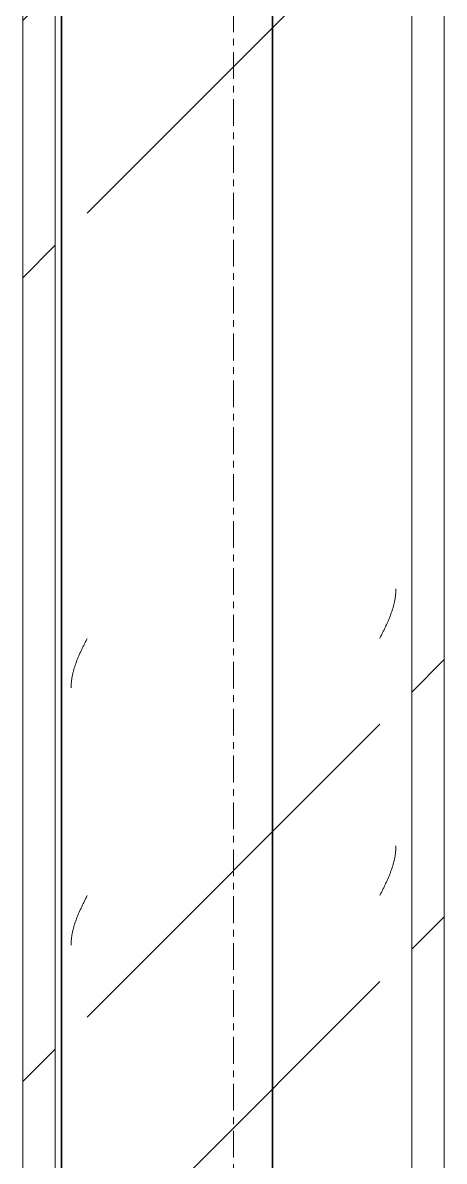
# Model space of a CAD drawing. Header units: centimetres. Extents: x -7221 to 15977, y -285 to 1507.
# Drawn here: x -6460.4 to -6440.4, y 274.6 to 328.5 of the extents above; entities that cross this region are included whole.
import ezdxf

# ---------------------------------------------------------------- set-up
doc = ezdxf.new("R2010")
doc.units = ezdxf.units.CM
doc.linetypes.add('Grid Line', pattern=[2.2225, 1.27, -0.3175, 0.3175, -0.3175])
for name, color, linetype, lineweight in [('I-WALL', 7, 'Continuous', 9), ('S-COLS', 7, 'Continuous', 9), ('S-GRID', 7, 'Continuous', 9)]:
    doc.layers.add(name, color=color, linetype=linetype, lineweight=lineweight)
pattern_1 = [(45, (0, 0), (-25.14472, 25.14472), []), (45, (0, 38.1), (-25.14472, 25.14472), [])]

# ---------------------------------------------------------------- blocks, each defined once
blk = doc.blocks.new('PQ_RVR_ARQ-01_ZZ_ZZ_MO_T_A_rvt-1-Elevación Eje 10')
at = {"layer": 'I-WALL', "color": 254, "lineweight": 35, "true_color": 0xcccccc}
for p, q in [((-6458.598, 398.96), (-6458.598, 94)), ((-6448.598, 94), (-6448.598, 398.96))]:
    blk.add_line(p, q, dxfattribs=at)
blk = doc.blocks.new('FP_3-Elevación Eje 10')
at = {"layer": 'S-COLS', "color": 9, "true_color": 0xc0c0c0}
for p, q in [((-6442.738, 301.625), (-6442.737, 301.662)), ((-6442.737, 301.662), (-6442.736, 301.7)), ((-6442.81, 301.066), (-6442.802, 301.103)), ((-6442.802, 301.103), (-6442.795, 301.14)), ((-6442.795, 301.14), (-6442.788, 301.177)), ((-6442.788, 301.177), (-6442.781, 301.215)), ((-6442.781, 301.215), (-6442.775, 301.252)), ((-6442.775, 301.252), (-6442.769, 301.289)), ((-6442.769, 301.289), (-6442.764, 301.327)), ((-6442.764, 301.327), (-6442.759, 301.364)), ((-6442.759, 301.364), (-6442.755, 301.401)), ((-6442.755, 301.401), (-6442.751, 301.439)), ((-6442.751, 301.439), (-6442.747, 301.476)), ((-6442.747, 301.476), (-6442.745, 301.513)), ((-6442.745, 301.513), (-6442.742, 301.551)), ((-6442.742, 301.551), (-6442.74, 301.588)), ((-6442.74, 301.588), (-6442.738, 301.625)), ((-6442.961, 300.543), (-6442.948, 300.581)), ((-6442.948, 300.581), (-6442.935, 300.618)), ((-6442.935, 300.618), (-6442.923, 300.655)), ((-6442.923, 300.655), (-6442.911, 300.693)), ((-6442.911, 300.693), (-6442.899, 300.73)), ((-6442.899, 300.73), (-6442.887, 300.767)), ((-6442.887, 300.767), (-6442.876, 300.804)), ((-6442.876, 300.804), (-6442.866, 300.842)), ((-6442.866, 300.842), (-6442.855, 300.879)), ((-6442.855, 300.879), (-6442.846, 300.916)), ((-6442.846, 300.916), (-6442.836, 300.954)), ((-6442.836, 300.954), (-6442.827, 300.991)), ((-6442.827, 300.991), (-6442.818, 301.028)), ((-6442.818, 301.028), (-6442.81, 301.066)), ((-6443.193, 299.984), (-6443.176, 300.021)), ((-6443.176, 300.021), (-6443.159, 300.058)), ((-6443.159, 300.058), (-6443.142, 300.096)), ((-6443.142, 300.096), (-6443.126, 300.133)), ((-6443.126, 300.133), (-6443.11, 300.17)), ((-6443.11, 300.17), (-6443.094, 300.208)), ((-6443.094, 300.208), (-6443.078, 300.245)), ((-6443.078, 300.245), (-6443.062, 300.282)), ((-6443.062, 300.282), (-6443.047, 300.319)), ((-6443.047, 300.319), (-6443.032, 300.357)), ((-6443.032, 300.357), (-6443.017, 300.394)), ((-6443.017, 300.394), (-6443.003, 300.431)), ((-6443.003, 300.431), (-6442.989, 300.469)), ((-6442.989, 300.469), (-6442.975, 300.506)), ((-6442.975, 300.506), (-6442.961, 300.543)), ((-6443.448, 299.461), (-6443.429, 299.499)), ((-6443.429, 299.499), (-6443.411, 299.536)), ((-6443.411, 299.536), (-6443.392, 299.573)), ((-6443.392, 299.573), (-6443.373, 299.611)), ((-6443.373, 299.611), (-6443.355, 299.648)), ((-6443.355, 299.648), (-6443.336, 299.685)), ((-6443.336, 299.685), (-6443.318, 299.723)), ((-6443.318, 299.723), (-6443.3, 299.76)), ((-6443.3, 299.76), (-6443.282, 299.797)), ((-6443.282, 299.797), (-6443.264, 299.834)), ((-6443.264, 299.834), (-6443.246, 299.872)), ((-6443.246, 299.872), (-6443.228, 299.909)), ((-6443.228, 299.909), (-6443.211, 299.946)), ((-6443.211, 299.946), (-6443.193, 299.984)), ((-6443.505, 299.349), (-6443.486, 299.387)), ((-6443.486, 299.387), (-6443.467, 299.424)), ((-6443.467, 299.424), (-6443.448, 299.461)), ((-6442.755, 289.212), (-6442.751, 289.249)), ((-6442.751, 289.249), (-6442.747, 289.287)), ((-6442.747, 289.287), (-6442.745, 289.324)), ((-6442.745, 289.324), (-6442.742, 289.361)), ((-6442.742, 289.361), (-6442.74, 289.398)), ((-6442.74, 289.398), (-6442.738, 289.436)), ((-6442.738, 289.436), (-6442.737, 289.473)), ((-6442.737, 289.473), (-6442.736, 289.51)), ((-6442.866, 288.652), (-6442.855, 288.69)), ((-6442.855, 288.69), (-6442.846, 288.727)), ((-6442.846, 288.727), (-6442.836, 288.764)), ((-6442.836, 288.764), (-6442.827, 288.802)), ((-6442.827, 288.802), (-6442.818, 288.839)), ((-6442.818, 288.839), (-6442.81, 288.876)), ((-6442.81, 288.876), (-6442.802, 288.913)), ((-6442.802, 288.913), (-6442.795, 288.951)), ((-6442.795, 288.951), (-6442.788, 288.988)), ((-6442.788, 288.988), (-6442.781, 289.025)), ((-6442.781, 289.025), (-6442.775, 289.063)), ((-6442.775, 289.063), (-6442.769, 289.1)), ((-6442.769, 289.1), (-6442.764, 289.137)), ((-6442.764, 289.137), (-6442.759, 289.175)), ((-6442.759, 289.175), (-6442.755, 289.212)), ((-6443.047, 288.13), (-6443.032, 288.167)), ((-6443.032, 288.167), (-6443.017, 288.205)), ((-6443.017, 288.205), (-6443.003, 288.242)), ((-6443.003, 288.242), (-6442.989, 288.279)), ((-6442.989, 288.279), (-6442.975, 288.317)), ((-6442.975, 288.317), (-6442.961, 288.354)), ((-6442.961, 288.354), (-6442.948, 288.391)), ((-6442.948, 288.391), (-6442.935, 288.428)), ((-6442.935, 288.428), (-6442.923, 288.466)), ((-6442.923, 288.466), (-6442.911, 288.503)), ((-6442.911, 288.503), (-6442.899, 288.54)), ((-6442.899, 288.54), (-6442.887, 288.578)), ((-6442.887, 288.578), (-6442.876, 288.615)), ((-6442.876, 288.615), (-6442.866, 288.652)), ((-6443.3, 287.57), (-6443.282, 287.608)), ((-6443.282, 287.608), (-6443.264, 287.645)), ((-6443.264, 287.645), (-6443.246, 287.682)), ((-6443.246, 287.682), (-6443.228, 287.72)), ((-6443.228, 287.72), (-6443.211, 287.757)), ((-6443.211, 287.757), (-6443.193, 287.794)), ((-6443.193, 287.794), (-6443.176, 287.832)), ((-6443.176, 287.832), (-6443.159, 287.869)), ((-6443.159, 287.869), (-6443.142, 287.906)), ((-6443.142, 287.906), (-6443.126, 287.943)), ((-6443.126, 287.943), (-6443.11, 287.981)), ((-6443.11, 287.981), (-6443.094, 288.018)), ((-6443.094, 288.018), (-6443.078, 288.055)), ((-6443.078, 288.055), (-6443.062, 288.093)), ((-6443.062, 288.093), (-6443.047, 288.13)), ((-6443.505, 287.16), (-6443.486, 287.197)), ((-6443.486, 287.197), (-6443.467, 287.235)), ((-6443.467, 287.235), (-6443.448, 287.272)), ((-6443.448, 287.272), (-6443.429, 287.309)), ((-6443.429, 287.309), (-6443.411, 287.347)), ((-6443.411, 287.347), (-6443.392, 287.384)), ((-6443.392, 287.384), (-6443.373, 287.421)), ((-6443.373, 287.421), (-6443.355, 287.458)), ((-6443.355, 287.458), (-6443.336, 287.496)), ((-6443.336, 287.496), (-6443.318, 287.533)), ((-6443.318, 287.533), (-6443.3, 287.57))]:
    blk.add_line(p, q, dxfattribs=at)
blk = doc.blocks.new('FP_4-Elevación Eje 10')
at = {"layer": 'S-COLS', "color": 9, "true_color": 0xc0c0c0}
for p, q in [((-6457.608, 298.902), (-6457.59, 298.939)), ((-6457.59, 298.939), (-6457.572, 298.976)), ((-6457.572, 298.976), (-6457.553, 299.014)), ((-6457.553, 299.014), (-6457.535, 299.051)), ((-6457.535, 299.051), (-6457.516, 299.088)), ((-6457.516, 299.088), (-6457.498, 299.126)), ((-6457.498, 299.126), (-6457.479, 299.163)), ((-6457.479, 299.163), (-6457.46, 299.2)), ((-6457.46, 299.2), (-6457.441, 299.238)), ((-6457.441, 299.238), (-6457.422, 299.275)), ((-6457.422, 299.275), (-6457.404, 299.312)), ((-6457.404, 299.312), (-6457.385, 299.349)), ((-6457.843, 298.38), (-6457.827, 298.417)), ((-6457.827, 298.417), (-6457.812, 298.454)), ((-6457.812, 298.454), (-6457.796, 298.491)), ((-6457.796, 298.491), (-6457.78, 298.529)), ((-6457.78, 298.529), (-6457.764, 298.566)), ((-6457.764, 298.566), (-6457.747, 298.603)), ((-6457.747, 298.603), (-6457.73, 298.641)), ((-6457.73, 298.641), (-6457.713, 298.678)), ((-6457.713, 298.678), (-6457.696, 298.715)), ((-6457.696, 298.715), (-6457.679, 298.753)), ((-6457.679, 298.753), (-6457.661, 298.79)), ((-6457.661, 298.79), (-6457.644, 298.827)), ((-6457.644, 298.827), (-6457.626, 298.864)), ((-6457.626, 298.864), (-6457.608, 298.902)), ((-6458.034, 297.82), (-6458.024, 297.857)), ((-6458.024, 297.857), (-6458.013, 297.895)), ((-6458.013, 297.895), (-6458.002, 297.932)), ((-6458.002, 297.932), (-6457.991, 297.969)), ((-6457.991, 297.969), (-6457.979, 298.006)), ((-6457.979, 298.006), (-6457.967, 298.044)), ((-6457.967, 298.044), (-6457.954, 298.081)), ((-6457.954, 298.081), (-6457.941, 298.118)), ((-6457.941, 298.118), (-6457.928, 298.156)), ((-6457.928, 298.156), (-6457.915, 298.193)), ((-6457.915, 298.193), (-6457.901, 298.23)), ((-6457.901, 298.23), (-6457.887, 298.268)), ((-6457.887, 298.268), (-6457.872, 298.305)), ((-6457.872, 298.305), (-6457.858, 298.342)), ((-6457.858, 298.342), (-6457.843, 298.38)), ((-6458.135, 297.298), (-6458.13, 297.335)), ((-6458.13, 297.335), (-6458.125, 297.372)), ((-6458.125, 297.372), (-6458.12, 297.41)), ((-6458.12, 297.41), (-6458.115, 297.447)), ((-6458.115, 297.447), (-6458.108, 297.484)), ((-6458.108, 297.484), (-6458.102, 297.521)), ((-6458.102, 297.521), (-6458.095, 297.559)), ((-6458.095, 297.559), (-6458.087, 297.596)), ((-6458.087, 297.596), (-6458.08, 297.633)), ((-6458.08, 297.633), (-6458.071, 297.671)), ((-6458.071, 297.671), (-6458.063, 297.708)), ((-6458.063, 297.708), (-6458.053, 297.745)), ((-6458.053, 297.745), (-6458.044, 297.783)), ((-6458.044, 297.783), (-6458.034, 297.82)), ((-6458.153, 296.999), (-6458.152, 297.036)), ((-6458.152, 297.036), (-6458.151, 297.074)), ((-6458.151, 297.074), (-6458.15, 297.111)), ((-6458.15, 297.111), (-6458.148, 297.148)), ((-6458.148, 297.148), (-6458.145, 297.186)), ((-6458.145, 297.186), (-6458.142, 297.223)), ((-6458.142, 297.223), (-6458.139, 297.26)), ((-6458.139, 297.26), (-6458.135, 297.298)), ((-6457.441, 287.048), (-6457.422, 287.085)), ((-6457.422, 287.085), (-6457.404, 287.123)), ((-6457.404, 287.123), (-6457.385, 287.16)), ((-6457.713, 286.489), (-6457.696, 286.526)), ((-6457.696, 286.526), (-6457.679, 286.563)), ((-6457.679, 286.563), (-6457.661, 286.6)), ((-6457.661, 286.6), (-6457.644, 286.638)), ((-6457.644, 286.638), (-6457.626, 286.675)), ((-6457.626, 286.675), (-6457.608, 286.712)), ((-6457.608, 286.712), (-6457.59, 286.75)), ((-6457.59, 286.75), (-6457.572, 286.787)), ((-6457.572, 286.787), (-6457.553, 286.824)), ((-6457.553, 286.824), (-6457.535, 286.862)), ((-6457.535, 286.862), (-6457.516, 286.899)), ((-6457.516, 286.899), (-6457.498, 286.936)), ((-6457.498, 286.936), (-6457.479, 286.974)), ((-6457.479, 286.974), (-6457.46, 287.011)), ((-6457.46, 287.011), (-6457.441, 287.048)), ((-6457.928, 285.966), (-6457.915, 286.004)), ((-6457.915, 286.004), (-6457.901, 286.041)), ((-6457.901, 286.041), (-6457.887, 286.078)), ((-6457.887, 286.078), (-6457.872, 286.115)), ((-6457.872, 286.115), (-6457.858, 286.153)), ((-6457.858, 286.153), (-6457.843, 286.19)), ((-6457.843, 286.19), (-6457.827, 286.227)), ((-6457.827, 286.227), (-6457.812, 286.265)), ((-6457.812, 286.265), (-6457.796, 286.302)), ((-6457.796, 286.302), (-6457.78, 286.339)), ((-6457.78, 286.339), (-6457.764, 286.377)), ((-6457.764, 286.377), (-6457.747, 286.414)), ((-6457.747, 286.414), (-6457.73, 286.451)), ((-6457.73, 286.451), (-6457.713, 286.489)), ((-6458.087, 285.407), (-6458.08, 285.444)), ((-6458.08, 285.444), (-6458.071, 285.481)), ((-6458.071, 285.481), (-6458.063, 285.519)), ((-6458.063, 285.519), (-6458.053, 285.556)), ((-6458.053, 285.556), (-6458.044, 285.593)), ((-6458.044, 285.593), (-6458.034, 285.63)), ((-6458.034, 285.63), (-6458.024, 285.668)), ((-6458.024, 285.668), (-6458.013, 285.705)), ((-6458.013, 285.705), (-6458.002, 285.742)), ((-6458.002, 285.742), (-6457.991, 285.78)), ((-6457.991, 285.78), (-6457.979, 285.817)), ((-6457.979, 285.817), (-6457.967, 285.854)), ((-6457.967, 285.854), (-6457.954, 285.892)), ((-6457.954, 285.892), (-6457.941, 285.929)), ((-6457.941, 285.929), (-6457.928, 285.966)), ((-6458.151, 284.884), (-6458.15, 284.922)), ((-6458.15, 284.922), (-6458.148, 284.959)), ((-6458.148, 284.959), (-6458.145, 284.996)), ((-6458.145, 284.996), (-6458.142, 285.034)), ((-6458.142, 285.034), (-6458.139, 285.071)), ((-6458.139, 285.071), (-6458.135, 285.108)), ((-6458.135, 285.108), (-6458.13, 285.145)), ((-6458.13, 285.145), (-6458.125, 285.183)), ((-6458.125, 285.183), (-6458.12, 285.22)), ((-6458.12, 285.22), (-6458.115, 285.257)), ((-6458.115, 285.257), (-6458.108, 285.295)), ((-6458.108, 285.295), (-6458.102, 285.332)), ((-6458.102, 285.332), (-6458.095, 285.369)), ((-6458.095, 285.369), (-6458.087, 285.407)), ((-6458.153, 284.81), (-6458.152, 284.847)), ((-6458.152, 284.847), (-6458.151, 284.884))]:
    blk.add_line(p, q, dxfattribs=at)
blk = doc.blocks.new('UC-Perfil universal-Pilar - 200 x 200-1743406-Elevación Eje 10')
at = {"layer": 'S-COLS', "true_color": 0xc0c0c0}
h = blk.add_hatch(dxfattribs=at)
h.set_pattern_fill('FP_2', color=9, style=0, pattern_type=2)
h.set_pattern_definition(pattern_1)
h.paths.add_polyline_path([(-6458.905, 94), (-6458.905, 378.859), (-6460.445, 378.859), (-6460.445, 94)])
h = blk.add_hatch(dxfattribs=at)
h.set_pattern_fill('FP_2', color=9, style=0, pattern_type=2)
h.set_pattern_definition(pattern_1)
h.paths.add_polyline_path([(-6443.505, 94), (-6443.505, 378.859), (-6457.385, 378.859), (-6457.385, 94)])
h = blk.add_hatch(dxfattribs=at)
h.set_pattern_fill('FP_2', color=9, style=0, pattern_type=2)
h.set_pattern_definition(pattern_1)
h.paths.add_polyline_path([(-6440.445, 94), (-6440.445, 378.859), (-6441.985, 378.859), (-6441.985, 94)])
at = {"layer": 'S-COLS'}
for p, q in [((-6460.445, 378.859), (-6460.445, 94)), ((-6458.905, 378.859), (-6458.905, 94)), ((-6441.985, 378.859), (-6441.985, 94)), ((-6440.445, 378.859), (-6440.445, 94))]:
    blk.add_line(p, q, dxfattribs=at)
for name in ['FP_3-Elevación Eje 10', 'FP_4-Elevación Eje 10']:
    blk.add_blockref(name, (0, 0), dxfattribs=at)

msp = doc.modelspace()

# ---------------------------------------------------------------- linework, layer by layer
at = {"layer": 'S-GRID', "color": 253, "linetype": 'Grid Line', "true_color": 0xaaaaaa}
msp.add_line((-6450.445, -18.626), (-6450.445, 1400.722), dxfattribs=at)

# ---------------------------------------------------------------- block references
at = {"lineweight": 5}
msp.add_blockref('PQ_RVR_ARQ-01_ZZ_ZZ_MO_T_A_rvt-1-Elevación Eje 10', (0, 0), dxfattribs=at)
at = {"layer": 'S-COLS'}
msp.add_blockref('UC-Perfil universal-Pilar - 200 x 200-1743406-Elevación Eje 10', (0, 0), dxfattribs=at)

doc.saveas('drawing.dxf')
